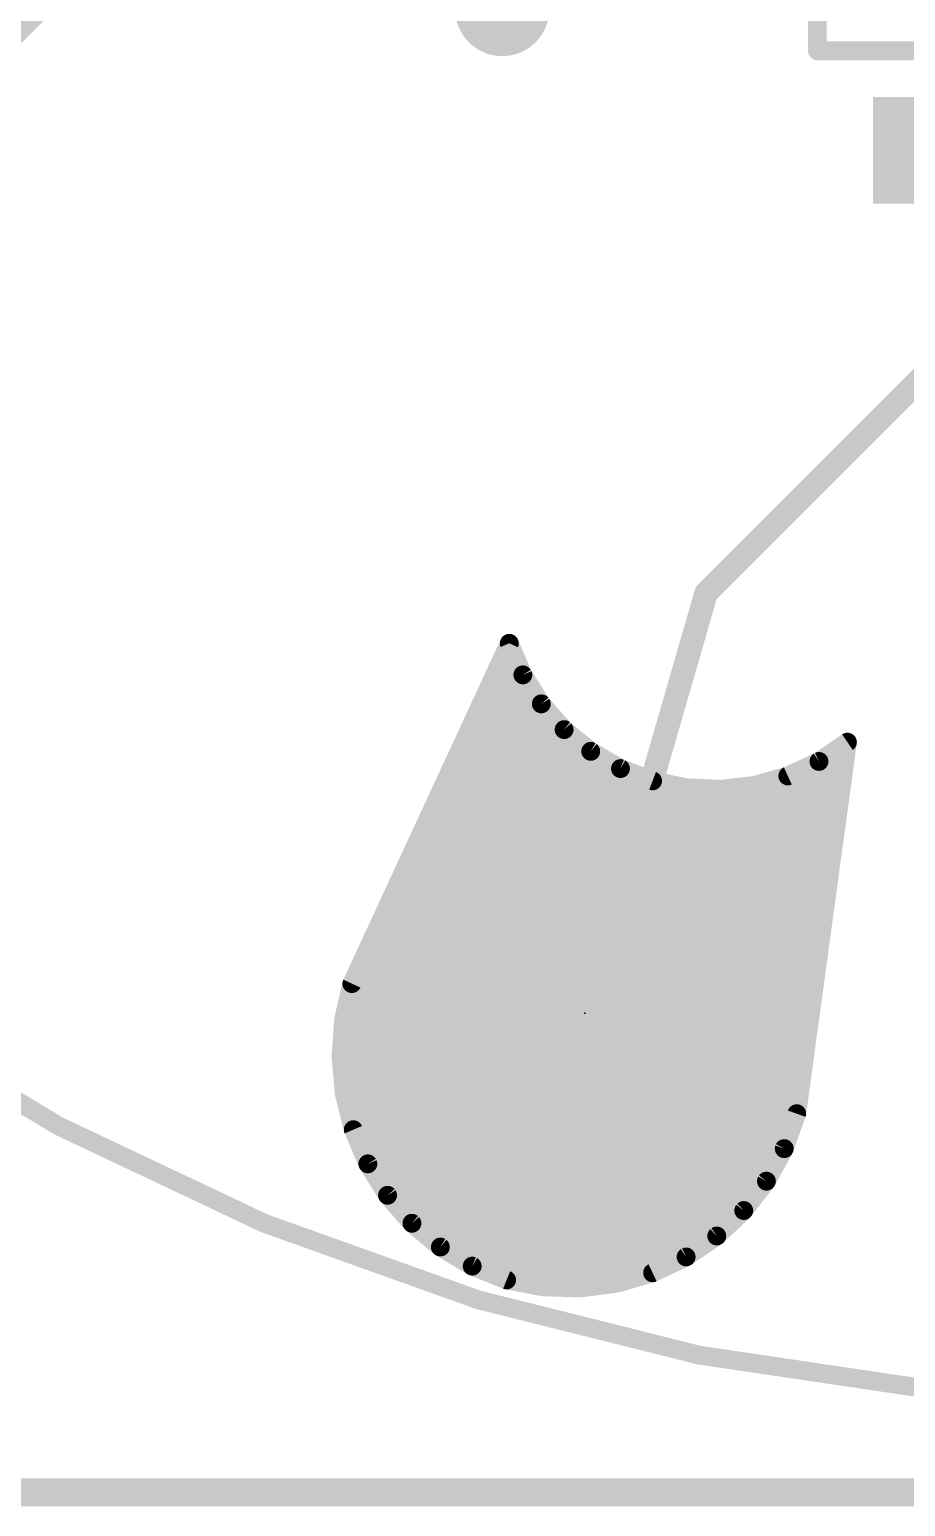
# Model space of a CAD drawing. Extents: x -26.2 to 26.2, y -26.2 to 26.2.
# Drawn here: x -12.1 to -2.65, y -26.15 to -10.22 of the extents above; entities that cross this region are included whole.
import ezdxf

# ---------------------------------------------------------------- set-up
doc = ezdxf.new("R2010")
doc.units = 0
for name, color, linetype in [('1', 12, 'CONTINUOUS'), ('16', 132, 'CONTINUOUS'), ('17', 110, 'CONTINUOUS'), ('18', 110, 'CONTINUOUS'), ('20', 53, 'CONTINUOUS'), ('21', 41, 'CONTINUOUS'), ('23', 53, 'CONTINUOUS')]:
    doc.layers.add(name, color=color, linetype=linetype)

# ---------------------------------------------------------------- blocks, each defined once
blk = doc.blocks.new('RECT')
blk.add_solid([(-0.5, -0.5), (0.5, -0.5), (-0.5, 0.5), (0.5, 0.5)])
blk = doc.blocks.new('ROUNDP')
at = {"const_width": 0.5}
blk.add_lwpolyline([(0, -0.25, 1), (0, 0.25, 1), (0, -0.25)], format="xyb", dxfattribs=at)
blk = doc.blocks.new('ROUNDV')
at = {"const_width": 0.5}
blk.add_lwpolyline([(0, -0.25, 1), (0, 0.25, 1), (0, -0.25)], format="xyb", dxfattribs=at)

msp = doc.modelspace()

# ---------------------------------------------------------------- linework, layer by layer
at = {"layer": '1', "const_width": 0.2032}
for points in [[(-6.9232, -16.8414), (-8.6218, -20.5123)], [(-6.9344, -16.8656), (-6.9128, -16.8656)], [(-6.7769, -17.1821), (-6.9232, -16.8414)], [(-7.0284, -17.0688), (-6.8256, -17.0688)], [(-7.1225, -17.272), (-6.7198, -17.272)], [(-6.5781, -17.4951), (-6.7769, -17.1821)], [(-7.2165, -17.4752), (-6.5908, -17.4752)], [(-6.332, -17.7725), (-6.5781, -17.4951)], [(-7.3105, -17.6784), (-6.4155, -17.6784)], [(-6.0448, -18.007), (-6.332, -17.7725)], [(-7.4045, -17.8816), (-6.1983, -17.8816)], [(-3.8228, -21.9156), (-3.276, -17.908)], [(-3.276, -17.908), (-3.5828, -18.1162)], [(-7.4986, -18.0848), (-5.9104, -18.0848)], [(-5.7239, -18.1927), (-6.0448, -18.007)], [(-3.5366, -18.0848), (-3.3001, -18.0848)], [(-5.3775, -18.3249), (-5.7239, -18.1927)], [(-3.5828, -18.1162), (-3.9189, -18.2728)], [(-7.5926, -18.288), (-5.4742, -18.288)], [(-5.0144, -18.4002), (-5.3775, -18.3249)], [(-4.644, -18.4166), (-5.0144, -18.4002)], [(-4.2757, -18.3738), (-4.644, -18.4166)], [(-3.9189, -18.2728), (-4.2757, -18.3738)], [(-3.9727, -18.288), (-3.3278, -18.288)], [(-7.6866, -18.4912), (-3.3555, -18.4912)], [(-7.7806, -18.6944), (-3.3833, -18.6944)], [(-7.8747, -18.8976), (-3.411, -18.8976)], [(-7.9687, -19.1008), (-3.4387, -19.1008)], [(-8.0627, -19.304), (-3.4664, -19.304)], [(-8.1567, -19.5072), (-3.4942, -19.5072)], [(-8.2507, -19.7104), (-3.5219, -19.7104)], [(-8.3448, -19.9136), (-3.5496, -19.9136)], [(-8.4388, -20.1168), (-3.5773, -20.1168)], [(-8.5328, -20.32), (-3.6051, -20.32)], [(-8.6218, -20.5123), (-8.7113, -20.9023)], [(-8.6243, -20.5232), (-3.6328, -20.5232)], [(-8.6709, -20.7264), (-3.6605, -20.7264)], [(-8.7113, -20.9023), (-8.7386, -21.3016)], [(-8.7131, -20.9296), (-3.6882, -20.9296)], [(-8.7271, -21.1328), (-3.716, -21.1328)], [(-8.7386, -21.3016), (-8.7032, -21.7003)], [(-8.7356, -21.336), (-3.7437, -21.336)], [(-8.7175, -21.5392), (-3.7714, -21.5392)], [(-8.7032, -21.7003), (-8.6059, -22.0885)], [(-8.6927, -21.7424), (-3.7991, -21.7424)], [(-3.9575, -22.2924), (-3.8228, -21.9156)], [(-8.6417, -21.9456), (-3.8335, -21.9456)], [(-8.6059, -22.0885), (-8.449, -22.4566)], [(-8.5802, -22.1488), (-3.9062, -22.1488)], [(-8.4936, -22.352), (-3.9901, -22.352)], [(-4.1496, -22.6435), (-3.9575, -22.2924)], [(-8.449, -22.4566), (-8.2365, -22.7958)], [(-8.3872, -22.5552), (-4.1013, -22.5552)], [(-4.3942, -22.9603), (-4.1496, -22.6435)], [(-8.2599, -22.7584), (-4.2383, -22.7584)], [(-8.2365, -22.7958), (-7.9735, -23.0975)], [(-8.0919, -22.9616), (-4.3956, -22.9616)], [(-4.6854, -23.2349), (-4.3942, -22.9603)], [(-7.9735, -23.0975), (-7.6666, -23.3543)], [(-7.893, -23.1648), (-4.6111, -23.1648)], [(-7.6666, -23.3543), (-7.3233, -23.56)], [(-5.0159, -23.4605), (-4.6854, -23.2349)], [(-7.6437, -23.368), (-4.8804, -23.368)], [(-5.3777, -23.6317), (-5.0159, -23.4605)], [(-7.3233, -23.56), (-6.952, -23.7094)], [(-7.2954, -23.5712), (-5.2498, -23.5712)], [(-5.7617, -23.7442), (-5.3777, -23.6317)], [(-6.952, -23.7094), (-6.5587, -23.7835)], [(-6.6072, -23.7744), (-5.9967, -23.7744)], [(-6.5587, -23.7835), (-6.1587, -23.7952)], [(-6.1587, -23.7952), (-5.7617, -23.7442)]]:
    msp.add_lwpolyline(points, dxfattribs=at)
at = {"layer": '1', "const_width": 0.1016}
for points in [[(-6.9344, -16.8148, 1), (-6.9344, -16.9164)], [(-6.8766, -16.8214, 1), (-6.9699, -16.8615)], [(-6.8771, -16.8628, 1), (-6.9693, -16.8201)], [(-6.9128, -16.9164, 1), (-6.9128, -16.8148)], [(-7.0284, -17.018, 1), (-7.0284, -17.1196)], [(-6.8256, -17.1196, 1), (-6.8256, -17.018)], [(-7.1225, -17.2212, 1), (-7.1225, -17.3228)], [(-6.734, -17.1549, 1), (-6.8198, -17.2094)], [(-6.8236, -17.2022, 1), (-6.7302, -17.1621)], [(-6.7198, -17.3228, 1), (-6.7198, -17.2212)], [(-7.2165, -17.4244, 1), (-7.2165, -17.526)], [(-6.5401, -17.4614, 1), (-6.6161, -17.5289)], [(-6.621, -17.5224, 1), (-6.5353, -17.4679)], [(-6.5908, -17.526, 1), (-6.5908, -17.4244)], [(-7.3105, -17.6276, 1), (-7.3105, -17.7292)], [(-6.4155, -17.7292, 1), (-6.4155, -17.6276)], [(-6.2999, -17.7331, 1), (-6.3641, -17.8118)], [(-7.4045, -17.8308, 1), (-7.4045, -17.9324)], [(-6.37, -17.8062, 1), (-6.294, -17.7387)], [(-6.1983, -17.9324, 1), (-6.1983, -17.8308)], [(-3.2256, -17.9148, 1), (-3.3263, -17.9011)], [(-3.2474, -17.95, 1), (-3.3045, -17.8659)], [(-7.4986, -18.034, 1), (-7.4986, -18.1356)], [(-6.0194, -17.963, 1), (-6.0703, -18.051)], [(-6.0769, -18.0463, 1), (-6.0127, -17.9676)], [(-5.9104, -18.1356, 1), (-5.9104, -18.034)], [(-3.5366, -18.034, 1), (-3.5366, -18.1356)], [(-3.3001, -18.1356, 1), (-3.3001, -18.034)], [(-5.7058, -18.1453, 1), (-5.742, -18.2402)], [(-5.7493, -18.2367, 1), (-5.6984, -18.1488)], [(-3.6113, -18.0741, 1), (-3.5543, -18.1582)], [(-3.5613, -18.1622, 1), (-3.6043, -18.0701)], [(-7.5926, -18.2372, 1), (-7.5926, -18.3388)], [(-5.4742, -18.3388, 1), (-5.4742, -18.2372)], [(-5.3671, -18.2752, 1), (-5.3878, -18.3747)], [(-5.3956, -18.3724, 1), (-5.3594, -18.2775)], [(-5.0121, -18.3494, 1), (-5.0166, -18.4509)], [(-5.0247, -18.4499, 1), (-5.0041, -18.3505)], [(-4.6498, -18.3662, 1), (-4.6381, -18.4671)], [(-4.6462, -18.4674, 1), (-4.6417, -18.3659)], [(-4.2895, -18.3249, 1), (-4.2618, -18.4227)], [(-4.2698, -18.4242, 1), (-4.2815, -18.3233)], [(-3.9727, -18.2372, 1), (-3.9727, -18.3388)], [(-3.9403, -18.2267, 1), (-3.8974, -18.3188)], [(-3.9051, -18.3216, 1), (-3.9327, -18.2239)], [(-3.3278, -18.3388, 1), (-3.3278, -18.2372)], [(-7.6866, -18.4404, 1), (-7.6866, -18.542)], [(-3.3555, -18.542, 1), (-3.3555, -18.4404)], [(-7.7806, -18.6436, 1), (-7.7806, -18.7452)], [(-3.3833, -18.7452, 1), (-3.3833, -18.6436)], [(-7.8747, -18.8468, 1), (-7.8747, -18.9484)], [(-3.411, -18.9484, 1), (-3.411, -18.8468)], [(-7.9687, -19.05, 1), (-7.9687, -19.1516)], [(-3.4387, -19.1516, 1), (-3.4387, -19.05)], [(-8.0627, -19.2532, 1), (-8.0627, -19.3548)], [(-3.4664, -19.3548, 1), (-3.4664, -19.2532)], [(-8.1567, -19.4564, 1), (-8.1567, -19.558)], [(-3.4942, -19.558, 1), (-3.4942, -19.4564)], [(-8.2507, -19.6596, 1), (-8.2507, -19.7612)], [(-3.5219, -19.7612, 1), (-3.5219, -19.6596)], [(-8.3448, -19.8628, 1), (-8.3448, -19.9644)], [(-3.5496, -19.9644, 1), (-3.5496, -19.8628)], [(-8.4388, -20.066, 1), (-8.4388, -20.1676)], [(-3.5773, -20.1676, 1), (-3.5773, -20.066)], [(-8.5328, -20.2692, 1), (-8.5328, -20.3708)], [(-3.6051, -20.3708, 1), (-3.6051, -20.2692)], [(-8.6243, -20.4724, 1), (-8.6243, -20.574)], [(-8.6679, -20.4909, 1), (-8.5757, -20.5336)], [(-8.5723, -20.5236, 1), (-8.6713, -20.5009)], [(-3.6328, -20.574, 1), (-3.6328, -20.4724)], [(-8.6709, -20.6756, 1), (-8.6709, -20.7772)], [(-3.6605, -20.7772, 1), (-3.6605, -20.6756)], [(-8.7131, -20.8788, 1), (-8.7131, -20.9804)], [(-8.7608, -20.891, 1), (-8.6618, -20.9137)], [(-8.6606, -20.9058, 1), (-8.762, -20.8989)], [(-3.6882, -20.9804, 1), (-3.6882, -20.8788)], [(-8.7271, -21.082, 1), (-8.7271, -21.1836)], [(-3.716, -21.1836, 1), (-3.716, -21.082)], [(-8.688, -21.2971, 1), (-8.7892, -21.3061)], [(-8.7893, -21.2981, 1), (-8.688, -21.3051)], [(-8.7356, -21.2852, 1), (-8.7356, -21.3868)], [(-3.7437, -21.3868, 1), (-3.7437, -21.2852)], [(-8.7175, -21.4884, 1), (-8.7175, -21.59)], [(-3.7714, -21.59, 1), (-3.7714, -21.4884)], [(-8.6539, -21.6879, 1), (-8.7525, -21.7126)], [(-8.7538, -21.7047, 1), (-8.6526, -21.6958)], [(-8.6927, -21.6916, 1), (-8.6927, -21.7932)], [(-3.7991, -21.7932, 1), (-3.7991, -21.6916)], [(-3.7749, -21.9327, 1), (-3.8706, -21.8985)], [(-8.6417, -21.8948, 1), (-8.6417, -21.9964)], [(-3.8731, -21.9087, 1), (-3.7724, -21.9225)], [(-3.8335, -21.9964, 1), (-3.8335, -21.8948)], [(-8.5591, -22.0685, 1), (-8.6526, -22.1084)], [(-8.6552, -22.1008, 1), (-8.5566, -22.0761)], [(-8.5802, -22.098, 1), (-8.5802, -22.1996)], [(-3.9062, -22.1996, 1), (-3.9062, -22.098)], [(-8.4936, -22.3012, 1), (-8.4936, -22.4028)], [(-4.0054, -22.2753, 1), (-3.9097, -22.3095)], [(-3.913, -22.3168, 1), (-4.0021, -22.268)], [(-3.9901, -22.4028, 1), (-3.9901, -22.3012)], [(-8.406, -22.4297, 1), (-8.4921, -22.4836)], [(-8.4957, -22.4765, 1), (-8.4023, -22.4367)], [(-8.3872, -22.5044, 1), (-8.3872, -22.606)], [(-4.1013, -22.606, 1), (-4.1013, -22.5044)], [(-4.1942, -22.6191, 1), (-4.105, -22.6679)], [(-4.1094, -22.6746, 1), (-4.1898, -22.6125)], [(-8.2599, -22.7076, 1), (-8.2599, -22.8092)], [(-8.1982, -22.7624, 1), (-8.2748, -22.8291)], [(-8.2795, -22.8227, 1), (-8.1934, -22.7688)], [(-4.2383, -22.8092, 1), (-4.2383, -22.7076)], [(-8.0919, -22.9108, 1), (-8.0919, -23.0124)], [(-4.4344, -22.9292, 1), (-4.354, -22.9913)], [(-4.3594, -22.9972, 1), (-4.4291, -22.9233)], [(-4.3956, -23.0124, 1), (-4.3956, -22.9108)], [(-7.9409, -23.0585, 1), (-8.0061, -23.1364)], [(-8.0118, -23.1308, 1), (-7.9352, -23.0641)], [(-7.893, -23.114, 1), (-7.893, -23.2156)], [(-4.6111, -23.2156, 1), (-4.6111, -23.114)], [(-7.6405, -23.3107, 1), (-7.6927, -23.3979)], [(-4.7202, -23.1979, 1), (-4.6505, -23.2718)], [(-4.6567, -23.2768, 1), (-4.714, -23.1929)], [(-7.6992, -23.3933, 1), (-7.634, -23.3153)], [(-7.6437, -23.3172, 1), (-7.6437, -23.4188)], [(-5.0445, -23.4186, 1), (-4.9873, -23.5025)], [(-4.9942, -23.5064, 1), (-5.0376, -23.4146)], [(-4.8804, -23.4188, 1), (-4.8804, -23.3172)], [(-7.3043, -23.5128, 1), (-7.3422, -23.6071)], [(-7.3494, -23.6036, 1), (-7.2972, -23.5164)], [(-7.2954, -23.5204, 1), (-7.2954, -23.622)], [(-5.3994, -23.5858, 1), (-5.3559, -23.6776)], [(-5.3634, -23.6805, 1), (-5.3919, -23.583)], [(-5.2498, -23.622, 1), (-5.2498, -23.5204)], [(-6.9426, -23.6595, 1), (-6.9614, -23.7593)], [(-6.971, -23.7565, 1), (-6.933, -23.6623)], [(-6.6072, -23.7236, 1), (-6.6072, -23.8252)], [(-6.5572, -23.7328, 1), (-6.5602, -23.8343)], [(-6.5681, -23.8335, 1), (-6.5493, -23.7336)], [(-6.1652, -23.7448, 1), (-6.1522, -23.8456)], [(-6.1602, -23.846, 1), (-6.1572, -23.7444)], [(-5.9967, -23.8252, 1), (-5.9967, -23.7236)], [(-5.776, -23.6954, 1), (-5.7475, -23.7929)], [(-5.7553, -23.7946, 1), (-5.7682, -23.6938)]]:
    msp.add_lwpolyline(points, format="xyb", dxfattribs=at)
at = {"layer": '16'}
for points, const_width in [([(-7, -5), (-13, -11)], 0.254), ([(-1.5, -13), (-4.8, -16.3)], 0.254), ([(-4.8, -16.3), (-6.1016, -20.8012)], 0.254), ([(-8.6218, -20.5123), (-6.9232, -16.8414)], 0.2032), ([(-6.9344, -16.8656), (-6.9129, -16.8656)], 0.2032), ([(-6.9232, -16.8414), (-6.7769, -17.1821)], 0.2032), ([(-7.0284, -17.0688), (-6.8256, -17.0688)], 0.2032), ([(-7.1225, -17.272), (-6.7198, -17.272)], 0.2032), ([(-6.7769, -17.1821), (-6.5781, -17.4951)], 0.2032), ([(-7.2165, -17.4752), (-6.5908, -17.4752)], 0.2032), ([(-6.5781, -17.4951), (-6.332, -17.7725)], 0.2032), ([(-7.3105, -17.6784), (-6.4155, -17.6784)], 0.2032), ([(-6.332, -17.7725), (-6.0448, -18.007)], 0.2032), ([(-7.4045, -17.8816), (-6.1983, -17.8816)], 0.2032), ([(-3.276, -17.908), (-3.8228, -21.9156)], 0.2032), ([(-3.5828, -18.1162), (-3.276, -17.908)], 0.2032), ([(-7.4986, -18.0848), (-5.9104, -18.0848)], 0.2032), ([(-6.0448, -18.007), (-5.7239, -18.1927)], 0.2032), ([(-3.5366, -18.0848), (-3.3001, -18.0848)], 0.2032), ([(-5.7239, -18.1927), (-5.3775, -18.3249)], 0.2032), ([(-3.9189, -18.2728), (-3.5828, -18.1162)], 0.2032), ([(-7.5926, -18.288), (-5.4742, -18.288)], 0.2032), ([(-5.3775, -18.3249), (-5.0144, -18.4002)], 0.2032), ([(-5.0144, -18.4002), (-4.644, -18.4166)], 0.2032), ([(-4.644, -18.4166), (-4.2757, -18.3738)], 0.2032), ([(-4.2757, -18.3738), (-3.9189, -18.2728)], 0.2032), ([(-3.9727, -18.288), (-3.3278, -18.288)], 0.2032), ([(-7.6866, -18.4912), (-3.3555, -18.4912)], 0.2032), ([(-7.7806, -18.6944), (-3.3833, -18.6944)], 0.2032), ([(-7.8747, -18.8976), (-3.411, -18.8976)], 0.2032), ([(-7.9687, -19.1008), (-3.4387, -19.1008)], 0.2032), ([(-8.0627, -19.304), (-3.4664, -19.304)], 0.2032), ([(-8.1567, -19.5072), (-3.4942, -19.5072)], 0.2032), ([(-8.2508, -19.7104), (-3.5219, -19.7104)], 0.2032), ([(-8.3448, -19.9136), (-3.5496, -19.9136)], 0.2032), ([(-8.4388, -20.1168), (-3.5773, -20.1168)], 0.2032), ([(-8.5328, -20.32), (-3.6051, -20.32)], 0.2032), ([(-8.7113, -20.9023), (-8.6218, -20.5123)], 0.2032), ([(-8.6243, -20.5232), (-3.6328, -20.5232)], 0.2032), ([(-8.6709, -20.7264), (-3.6605, -20.7264)], 0.2032), ([(-8.7386, -21.3016), (-8.7113, -20.9023)], 0.2032), ([(-8.7131, -20.9296), (-3.6882, -20.9296)], 0.2032), ([(-8.7271, -21.1328), (-3.716, -21.1328)], 0.2032), ([(-8.7032, -21.7002), (-8.7386, -21.3016)], 0.2032), ([(-8.7356, -21.336), (-3.7437, -21.336)], 0.2032), ([(-8.7175, -21.5392), (-3.7714, -21.5392)], 0.2032), ([(-8.6058, -22.0884), (-8.7032, -21.7002)], 0.2032), ([(-8.6926, -21.7424), (-3.7991, -21.7424)], 0.2032), ([(-3.8228, -21.9156), (-3.9575, -22.2924)], 0.2032), ([(-8.6417, -21.9456), (-3.8335, -21.9456)], 0.2032), ([(-8.449, -22.4566), (-8.6058, -22.0884)], 0.2032), ([(-8.5801, -22.1488), (-3.9062, -22.1488)], 0.2032), ([(-8.4935, -22.352), (-3.9901, -22.352)], 0.2032), ([(-3.9575, -22.2924), (-4.1496, -22.6435)], 0.2032), ([(-8.2364, -22.7957), (-8.449, -22.4566)], 0.2032), ([(-8.3872, -22.5552), (-4.1013, -22.5552)], 0.2032), ([(-4.1496, -22.6435), (-4.3942, -22.9603)], 0.2032), ([(-8.2598, -22.7584), (-4.2383, -22.7584)], 0.2032), ([(-7.9735, -23.0974), (-8.2364, -22.7957)], 0.2032), ([(-8.0919, -22.9616), (-4.3956, -22.9616)], 0.2032), ([(-4.3942, -22.9603), (-4.6854, -23.2349)], 0.2032), ([(-7.6666, -23.3543), (-7.9735, -23.0974)], 0.2032), ([(-7.893, -23.1648), (-4.611, -23.1648)], 0.2032), ([(-7.3233, -23.56), (-7.6666, -23.3543)], 0.2032), ([(-4.6854, -23.2349), (-5.0159, -23.4606)], 0.2032), ([(-7.6437, -23.368), (-4.8803, -23.368)], 0.2032), ([(-5.0159, -23.4606), (-5.3776, -23.6317)], 0.2032), ([(-6.952, -23.7094), (-7.3233, -23.56)], 0.2032), ([(-7.2954, -23.5712), (-5.2497, -23.5712)], 0.2032), ([(-5.3776, -23.6317), (-5.7617, -23.7442)], 0.2032), ([(-6.5587, -23.7835), (-6.952, -23.7094)], 0.2032), ([(-6.6072, -23.7744), (-5.9965, -23.7744)], 0.2032), ([(-6.1587, -23.7952), (-6.5587, -23.7835)], 0.2032), ([(-5.7617, -23.7442), (-6.1587, -23.7952)], 0.2032), ([(26, -26), (-26, -26)], 0.3048)]:
    msp.add_lwpolyline(points, dxfattribs=dict(at, const_width=const_width))
for points, const_width in [([(-4.8449, -16.2551, 1), (-4.7551, -16.3449)], 0.127), ([(-4.739, -16.3176, 1), (-4.861, -16.2824)], 0.127), ([(-6.9344, -16.8148, 1), (-6.9344, -16.9164)], 0.1016), ([(-6.8766, -16.8214, 1), (-6.9699, -16.8615)], 0.1016), ([(-6.8771, -16.8628, 1), (-6.9693, -16.8201)], 0.1016), ([(-6.9129, -16.9164, 1), (-6.9129, -16.8148)], 0.1016), ([(-7.0284, -17.018, 1), (-7.0284, -17.1196)], 0.1016), ([(-6.8256, -17.1196, 1), (-6.8256, -17.018)], 0.1016), ([(-7.1225, -17.2212, 1), (-7.1225, -17.3228)], 0.1016), ([(-6.734, -17.1549, 1), (-6.8198, -17.2094)], 0.1016), ([(-6.8236, -17.2022, 1), (-6.7302, -17.1621)], 0.1016), ([(-6.7198, -17.3228, 1), (-6.7198, -17.2212)], 0.1016), ([(-7.2165, -17.4244, 1), (-7.2165, -17.526)], 0.1016), ([(-6.5401, -17.4614, 1), (-6.6161, -17.5289)], 0.1016), ([(-6.621, -17.5224, 1), (-6.5353, -17.4679)], 0.1016), ([(-6.5908, -17.526, 1), (-6.5908, -17.4244)], 0.1016), ([(-7.3105, -17.6276, 1), (-7.3105, -17.7292)], 0.1016), ([(-6.4155, -17.7292, 1), (-6.4155, -17.6276)], 0.1016), ([(-6.2999, -17.7331, 1), (-6.3641, -17.8118)], 0.1016), ([(-7.4045, -17.8308, 1), (-7.4045, -17.9324)], 0.1016), ([(-6.37, -17.8062, 1), (-6.294, -17.7387)], 0.1016), ([(-6.1983, -17.9324, 1), (-6.1983, -17.8308)], 0.1016), ([(-3.2256, -17.9148, 1), (-3.3263, -17.9011)], 0.1016), ([(-3.2474, -17.95, 1), (-3.3045, -17.8659)], 0.1016), ([(-7.4986, -18.034, 1), (-7.4986, -18.1356)], 0.1016), ([(-6.0194, -17.963, 1), (-6.0703, -18.051)], 0.1016), ([(-6.0769, -18.0463, 1), (-6.0127, -17.9676)], 0.1016), ([(-5.9104, -18.1356, 1), (-5.9104, -18.034)], 0.1016), ([(-3.5366, -18.034, 1), (-3.5366, -18.1356)], 0.1016), ([(-3.3001, -18.1356, 1), (-3.3001, -18.034)], 0.1016), ([(-5.7058, -18.1453, 1), (-5.742, -18.2402)], 0.1016), ([(-5.7493, -18.2367, 1), (-5.6984, -18.1488)], 0.1016), ([(-3.6113, -18.0741, 1), (-3.5543, -18.1582)], 0.1016), ([(-3.5613, -18.1622, 1), (-3.6043, -18.0701)], 0.1016), ([(-7.5926, -18.2372, 1), (-7.5926, -18.3388)], 0.1016), ([(-5.4742, -18.3388, 1), (-5.4742, -18.2372)], 0.1016), ([(-5.3671, -18.2752, 1), (-5.3878, -18.3747)], 0.1016), ([(-5.3956, -18.3724, 1), (-5.3594, -18.2775)], 0.1016), ([(-5.0121, -18.3494, 1), (-5.0166, -18.4509)], 0.1016), ([(-5.0247, -18.4499, 1), (-5.0041, -18.3505)], 0.1016), ([(-4.6498, -18.3662, 1), (-4.6381, -18.4671)], 0.1016), ([(-4.6462, -18.4674, 1), (-4.6417, -18.3659)], 0.1016), ([(-4.2895, -18.3249, 1), (-4.2618, -18.4227)], 0.1016), ([(-4.2698, -18.4242, 1), (-4.2815, -18.3233)], 0.1016), ([(-3.9727, -18.2372, 1), (-3.9727, -18.3388)], 0.1016), ([(-3.9403, -18.2267, 1), (-3.8974, -18.3188)], 0.1016), ([(-3.9051, -18.3216, 1), (-3.9327, -18.2239)], 0.1016), ([(-3.3278, -18.3388, 1), (-3.3278, -18.2372)], 0.1016), ([(-7.6866, -18.4404, 1), (-7.6866, -18.542)], 0.1016), ([(-3.3555, -18.542, 1), (-3.3555, -18.4404)], 0.1016), ([(-7.7806, -18.6436, 1), (-7.7806, -18.7452)], 0.1016), ([(-3.3833, -18.7452, 1), (-3.3833, -18.6436)], 0.1016), ([(-7.8747, -18.8468, 1), (-7.8747, -18.9484)], 0.1016), ([(-3.411, -18.9484, 1), (-3.411, -18.8468)], 0.1016), ([(-7.9687, -19.05, 1), (-7.9687, -19.1516)], 0.1016), ([(-3.4387, -19.1516, 1), (-3.4387, -19.05)], 0.1016), ([(-8.0627, -19.2532, 1), (-8.0627, -19.3548)], 0.1016), ([(-3.4664, -19.3548, 1), (-3.4664, -19.2532)], 0.1016), ([(-8.1567, -19.4564, 1), (-8.1567, -19.558)], 0.1016), ([(-3.4942, -19.558, 1), (-3.4942, -19.4564)], 0.1016), ([(-8.2508, -19.6596, 1), (-8.2508, -19.7612)], 0.1016), ([(-3.5219, -19.7612, 1), (-3.5219, -19.6596)], 0.1016), ([(-8.3448, -19.8628, 1), (-8.3448, -19.9644)], 0.1016), ([(-3.5496, -19.9644, 1), (-3.5496, -19.8628)], 0.1016), ([(-8.4388, -20.066, 1), (-8.4388, -20.1676)], 0.1016), ([(-3.5773, -20.1676, 1), (-3.5773, -20.066)], 0.1016), ([(-8.5328, -20.2692, 1), (-8.5328, -20.3708)], 0.1016), ([(-3.6051, -20.3708, 1), (-3.6051, -20.2692)], 0.1016), ([(-8.6243, -20.4724, 1), (-8.6243, -20.574)], 0.1016), ([(-8.6679, -20.4909, 1), (-8.5757, -20.5336)], 0.1016), ([(-8.5723, -20.5236, 1), (-8.6713, -20.5009)], 0.1016), ([(-3.6328, -20.574, 1), (-3.6328, -20.4724)], 0.1016), ([(-8.6709, -20.6756, 1), (-8.6709, -20.7772)], 0.1016), ([(-3.6605, -20.7772, 1), (-3.6605, -20.6756)], 0.1016), ([(-8.7131, -20.8788, 1), (-8.7131, -20.9804)], 0.1016), ([(-8.7608, -20.891, 1), (-8.6617, -20.9137)], 0.1016), ([(-8.6606, -20.9058, 1), (-8.7619, -20.8989)], 0.1016), ([(-6.1626, -20.7836, 1), (-6.0406, -20.8188)], 0.127), ([(-3.6882, -20.9804, 1), (-3.6882, -20.8788)], 0.1016), ([(-8.7271, -21.082, 1), (-8.7271, -21.1836)], 0.1016), ([(-3.716, -21.1836, 1), (-3.716, -21.082)], 0.1016), ([(-8.688, -21.2971, 1), (-8.7892, -21.3061)], 0.1016), ([(-8.7893, -21.2981, 1), (-8.6879, -21.3051)], 0.1016), ([(-8.7356, -21.2852, 1), (-8.7356, -21.3868)], 0.1016), ([(-3.7437, -21.3868, 1), (-3.7437, -21.2852)], 0.1016), ([(-8.7175, -21.4884, 1), (-8.7175, -21.59)], 0.1016), ([(-3.7714, -21.59, 1), (-3.7714, -21.4884)], 0.1016), ([(-8.6539, -21.6879, 1), (-8.7525, -21.7126)], 0.1016), ([(-8.7538, -21.7047, 1), (-8.6526, -21.6957)], 0.1016), ([(-8.6926, -21.6916, 1), (-8.6926, -21.7932)], 0.1016), ([(-3.7991, -21.7932, 1), (-3.7991, -21.6916)], 0.1016), ([(-3.7749, -21.9327, 1), (-3.8706, -21.8985)], 0.1016), ([(-8.6417, -21.8948, 1), (-8.6417, -21.9964)], 0.1016), ([(-3.8731, -21.9087, 1), (-3.7724, -21.9225)], 0.1016), ([(-3.8335, -21.9964, 1), (-3.8335, -21.8948)], 0.1016), ([(-8.5591, -22.0685, 1), (-8.6526, -22.1083)], 0.1016), ([(-8.6551, -22.1008, 1), (-8.5566, -22.0761)], 0.1016), ([(-8.5801, -22.098, 1), (-8.5801, -22.1996)], 0.1016), ([(-3.9062, -22.1996, 1), (-3.9062, -22.098)], 0.1016), ([(-8.4935, -22.3012, 1), (-8.4935, -22.4028)], 0.1016), ([(-4.0054, -22.2753, 1), (-3.9097, -22.3095)], 0.1016), ([(-3.913, -22.3168, 1), (-4.0021, -22.268)], 0.1016), ([(-3.9901, -22.4028, 1), (-3.9901, -22.3012)], 0.1016), ([(-8.4059, -22.4296, 1), (-8.492, -22.4836)], 0.1016), ([(-8.4957, -22.4765, 1), (-8.4022, -22.4367)], 0.1016), ([(-8.3872, -22.5044, 1), (-8.3872, -22.606)], 0.1016), ([(-4.1013, -22.606, 1), (-4.1013, -22.5044)], 0.1016), ([(-4.1941, -22.6192, 1), (-4.105, -22.6679)], 0.1016), ([(-4.1094, -22.6746, 1), (-4.1898, -22.6125)], 0.1016), ([(-8.2598, -22.7076, 1), (-8.2598, -22.8092)], 0.1016), ([(-8.1981, -22.7624, 1), (-8.2747, -22.8291)], 0.1016), ([(-8.2795, -22.8227, 1), (-8.1934, -22.7688)], 0.1016), ([(-4.2383, -22.8092, 1), (-4.2383, -22.7076)], 0.1016), ([(-8.0919, -22.9108, 1), (-8.0919, -23.0124)], 0.1016), ([(-4.4344, -22.9292, 1), (-4.354, -22.9914)], 0.1016), ([(-4.3593, -22.9973, 1), (-4.4291, -22.9233)], 0.1016), ([(-4.3956, -23.0124, 1), (-4.3956, -22.9108)], 0.1016), ([(-7.9409, -23.0585, 1), (-8.0061, -23.1364)], 0.1016), ([(-8.0118, -23.1308, 1), (-7.9352, -23.0641)], 0.1016), ([(-7.893, -23.114, 1), (-7.893, -23.2156)], 0.1016), ([(-4.611, -23.2156, 1), (-4.611, -23.114)], 0.1016), ([(-7.6405, -23.3107, 1), (-7.6927, -23.3979)], 0.1016), ([(-4.7202, -23.1979, 1), (-4.6505, -23.2718)], 0.1016), ([(-4.6567, -23.2768, 1), (-4.714, -23.1929)], 0.1016), ([(-7.6992, -23.3932, 1), (-7.634, -23.3153)], 0.1016), ([(-7.6437, -23.3172, 1), (-7.6437, -23.4188)], 0.1016), ([(-5.0445, -23.4186, 1), (-4.9872, -23.5025)], 0.1016), ([(-4.9942, -23.5065, 1), (-5.0376, -23.4146)], 0.1016), ([(-4.8803, -23.4188, 1), (-4.8803, -23.3172)], 0.1016), ([(-7.3043, -23.5128, 1), (-7.3422, -23.6071)], 0.1016), ([(-7.3494, -23.6035, 1), (-7.2972, -23.5164)], 0.1016), ([(-7.2954, -23.5204, 1), (-7.2954, -23.622)], 0.1016), ([(-5.3994, -23.5858, 1), (-5.3559, -23.6777)], 0.1016), ([(-5.3634, -23.6805, 1), (-5.3919, -23.583)], 0.1016), ([(-5.2497, -23.622, 1), (-5.2497, -23.5204)], 0.1016), ([(-6.9426, -23.6595, 1), (-6.9614, -23.7593)], 0.1016), ([(-6.971, -23.7565, 1), (-6.933, -23.6623)], 0.1016), ([(-6.6072, -23.7236, 1), (-6.6072, -23.8252)], 0.1016), ([(-6.5572, -23.7328, 1), (-6.5602, -23.8343)], 0.1016), ([(-6.5681, -23.8335, 1), (-6.5493, -23.7336)], 0.1016), ([(-6.1651, -23.7449, 1), (-6.1522, -23.8456)], 0.1016), ([(-6.1602, -23.846, 1), (-6.1572, -23.7445)], 0.1016), ([(-5.9965, -23.8252, 1), (-5.9965, -23.7236)], 0.1016), ([(-5.776, -23.6955, 1), (-5.7474, -23.793)], 0.1016), ([(-5.7552, -23.7946, 1), (-5.7682, -23.6938)], 0.1016)]:
    msp.add_lwpolyline(points, format="xyb", dxfattribs=dict(at, const_width=const_width))
at = {"layer": '20', "const_width": 0.2032}
msp.add_lwpolyline([(0, -25, 1), (0, 25, 1), (0, -25)], format="xyb", dxfattribs=at)
at = {"layer": '21', "const_width": 0.2032}
for points in [[(-3.6, -6.95), (-3.6, -10.45)], [(-3.6, -10.45), (3.6, -10.45)]]:
    msp.add_lwpolyline(points, dxfattribs=at)
at = {"layer": '21', "const_width": 0.1016}
for points in [[(-3.6, -10.3992, 1), (-3.6, -10.5008)], [(-3.6508, -10.45, 1), (-3.5492, -10.45)]]:
    msp.add_lwpolyline(points, format="xyb", dxfattribs=at)
at = {"layer": '23'}
msp.add_point((-6.11, -20.83), dxfattribs=at)

# ---------------------------------------------------------------- block references
at = {"layer": '1', "yscale": 1.15}
msp.add_blockref('RECT', (-2.5, -11.525), dxfattribs=at)
at = {"layer": '17', "xscale": 4.064, "yscale": 4.064, "rotation": 73.7}
msp.add_blockref('ROUNDP', (-6.1016, -20.8012), dxfattribs=at)
msp.add_blockref('ROUNDP', (-6.1016, -20.8012), dxfattribs=at)
at = {"layer": '18', "xscale": 1.016, "yscale": 1.016}
msp.add_blockref('ROUNDV', (-7, -10), dxfattribs=at)
msp.add_blockref('ROUNDV', (-7, -10), dxfattribs=at)

doc.saveas('drawing.dxf')
